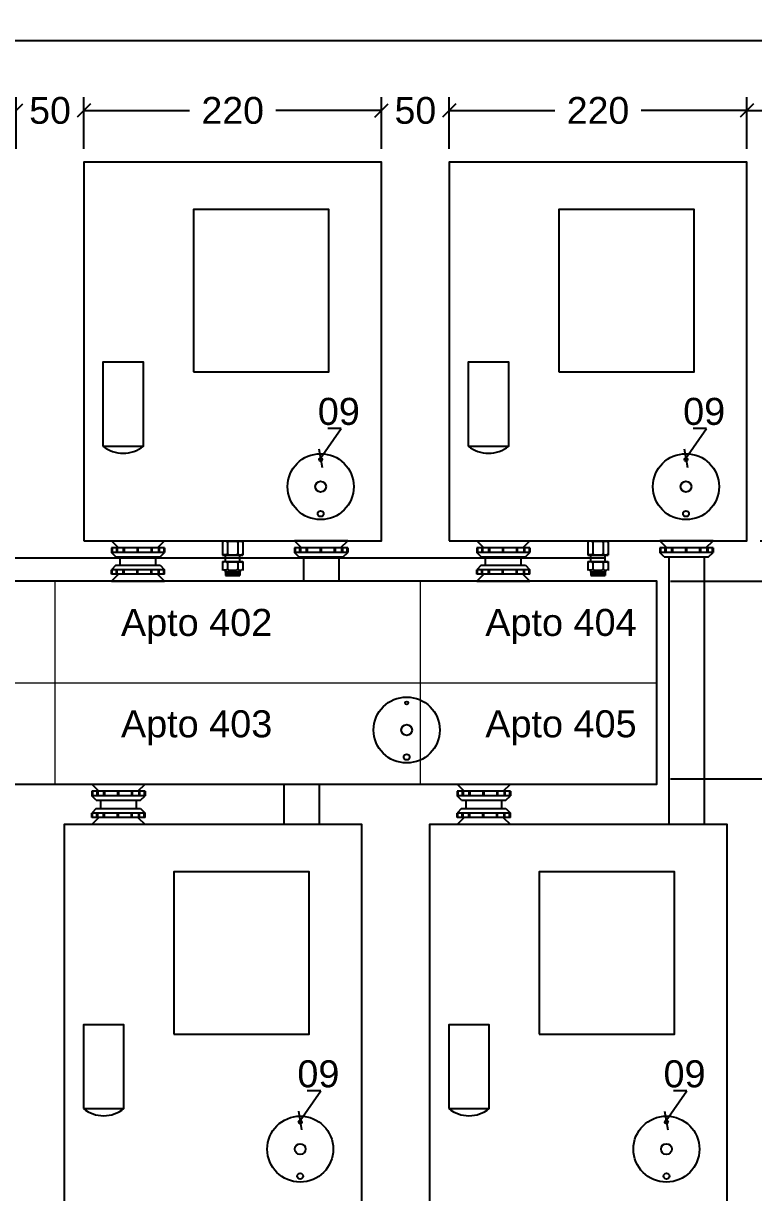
# Model space of a CAD drawing. Header units: inches. Extents: x -3 to 923, y -103 to 154.
# Drawn here: x 260.077 to 260.622, y -88.445 to -87.573 of the extents above; entities that cross this region are included whole.
import ezdxf

# ---------------------------------------------------------------- set-up
doc = ezdxf.new("R2010")
doc.units = ezdxf.units.IN
doc.header["$LTSCALE"] = 10
doc.header["$MEASUREMENT"] = 0
doc.linetypes.add('HIDDEN', pattern=[0.375, 0.25, -0.125])
doc.layers.get('DEFPOINTS').update_dxf_attribs({"color": 8})
for name, color, linetype in [('Cotas', 1, 'Continuous'), ('EL-Textos_condutos', 7, 'Continuous'), ('QUADROS', 7, 'Continuous'), ('QUADROS_E_CAIXAS', 240, 'Continuous'), ('TXT', 7, 'Continuous')]:
    doc.layers.add(name, color=color, linetype=linetype)
doc.layers.add('VP', color=1, linetype='Continuous', plot=False)
doc.styles.add('Arial', font='arial.ttf')
doc.dimstyles.new('10', dxfattribs={"dimtxt": 0.02, "dimasz": 0.01, "dimexe": 0.01, "dimexo": 0.01, "dimgap": 0.09, "dimtad": 0, "dimtih": 1, "dimtoh": 1, "dimdec": 0, "dimlfac": 1000, "dimzin": 0, "dimdsep": 46, "dimtxsty": 'Arial', "dimblk": 'OBLIQUE', "dimcen": 0, "dimdle": 0.02, "dimclrt": 7, "dimadec": 0, "dimazin": 0, "dimtfac": 1, "dimtdec": 0, "dimtofl": 0, "dimtmove": 0, "dimatfit": 3, "dimldrblk": 'OBLIQUE', "dimfxl": 0, "dimtolj": 1, "dimtzin": 0, "dimarcsym": 0})
doc.dimstyles.new('RICARDO-1-10', dxfattribs={"dimtxt": 0.02, "dimasz": 0.01, "dimexe": 0.01, "dimexo": 0.01, "dimgap": 0.01, "dimtad": 0, "dimtih": 1, "dimtoh": 1, "dimdec": 0, "dimlfac": 1000, "dimzin": 0, "dimdsep": 46, "dimtxsty": 'Arial', "dimblk": 'OBLIQUE', "dimcen": 0, "dimclrt": 2, "dimadec": 0, "dimazin": 0, "dimtfac": 1, "dimtdec": 0, "dimtofl": 0, "dimtmove": 0, "dimatfit": 3, "dimldrblk": 'CLOSEDBLANK', "dimfxl": 0, "dimtolj": 1, "dimtzin": 0, "dimarcsym": 0})

# ---------------------------------------------------------------- blocks, each defined once
blk = doc.blocks.new('_Oblique')
at = {"color": 0, "linetype": 'ByBlock', "lineweight": -2}
blk.add_line((-0.5, -0.5), (0.5, 0.5), dxfattribs=at)
blk = doc.blocks.new('*D15')
at = {"layer": 'DEFPOINTS', "color": 0, "transparency": 16777216}
for p in [(261.01279, -87.638), (260.61672, -87.67655), (261.01279, -88.16688)]:
    blk.add_point(p, dxfattribs=at)
at = {"layer": 'TXT', "color": 0, "lineweight": -2, "transparency": 16777216}
for p, q in [((260.61672, -87.66655), (260.61672, -87.628)), ((261.01279, -88.15688), (261.01279, -87.628)), ((260.61672, -87.638), (260.78267, -87.638)), ((261.01279, -87.638), (260.84683, -87.638))]:
    blk.add_line(p, q, dxfattribs=at)
at = {"layer": 'TXT', "color": 0, "lineweight": -2, "transparency": 16777216, "xscale": 0.01, "yscale": 0.01, "zscale": 0.01, "rotation": 180}
blk.add_blockref('_Oblique', (260.61672, -87.638), dxfattribs=at)
at = {"layer": 'TXT', "color": 0, "lineweight": -2, "transparency": 16777216, "xscale": 0.01, "yscale": 0.01, "zscale": 0.01}
blk.add_blockref('_Oblique', (261.01279, -87.638), dxfattribs=at)
at = {"layer": 'TXT', "color": 2, "transparency": 16777216, "insert": (260.81475, -87.638), "char_height": 0.02, "attachment_point": 5, "style": 'Arial'}
blk.add_mtext('\\A1;396', dxfattribs=at)
blk = doc.blocks.new('_ClosedBlank')
at = {"color": 0, "linetype": 'ByBlock', "lineweight": -2}
for p, q in [((-1, 0.167), (0, 0)), ((-1, 0.167), (-1, -0.167)), ((0, 0), (-1, -0.167))]:
    blk.add_line(p, q, dxfattribs=at)
blk = doc.blocks.new('*D31')
at = {"layer": 'DEFPOINTS', "color": 0, "transparency": 16777216}
for p in [(260.12246, -87.638), (260.07202, -87.67655), (260.12246, -87.67655)]:
    blk.add_point(p, dxfattribs=at)
at = {"layer": 'TXT', "color": 0, "lineweight": -2, "transparency": 16777216}
for p, q in [((260.07202, -87.66655), (260.07202, -87.628)), ((260.12246, -87.66655), (260.12246, -87.628)), ((260.07202, -87.638), (260.06202, -87.638)), ((260.12246, -87.638), (260.13246, -87.638))]:
    blk.add_line(p, q, dxfattribs=at)
at = {"layer": 'TXT', "color": 0, "lineweight": -2, "transparency": 16777216, "xscale": 0.01, "yscale": 0.01, "zscale": 0.01}
blk.add_blockref('_Oblique', (260.07202, -87.638), dxfattribs=at)
at = {"layer": 'TXT', "color": 0, "lineweight": -2, "transparency": 16777216, "xscale": 0.01, "yscale": 0.01, "zscale": 0.01, "rotation": 180}
blk.add_blockref('_Oblique', (260.12246, -87.638), dxfattribs=at)
at = {"layer": 'TXT', "color": 2, "transparency": 16777216, "insert": (260.09724, -87.638), "char_height": 0.02, "attachment_point": 5, "style": 'Arial'}
blk.add_mtext('\\A1;50', dxfattribs=at)
blk = doc.blocks.new('*D32')
at = {"layer": 'DEFPOINTS', "color": 0, "transparency": 16777216}
for p in [(260.39481, -87.638), (260.34437, -87.67655), (260.39481, -87.67655)]:
    blk.add_point(p, dxfattribs=at)
at = {"layer": 'TXT', "color": 0, "lineweight": -2, "transparency": 16777216}
for p, q in [((260.34437, -87.66655), (260.34437, -87.628)), ((260.39481, -87.66655), (260.39481, -87.628)), ((260.34437, -87.638), (260.33437, -87.638)), ((260.39481, -87.638), (260.40481, -87.638))]:
    blk.add_line(p, q, dxfattribs=at)
at = {"layer": 'TXT', "color": 0, "lineweight": -2, "transparency": 16777216, "xscale": 0.01, "yscale": 0.01, "zscale": 0.01}
blk.add_blockref('_Oblique', (260.34437, -87.638), dxfattribs=at)
at = {"layer": 'TXT', "color": 0, "lineweight": -2, "transparency": 16777216, "xscale": 0.01, "yscale": 0.01, "zscale": 0.01, "rotation": 180}
blk.add_blockref('_Oblique', (260.39481, -87.638), dxfattribs=at)
at = {"layer": 'TXT', "color": 2, "transparency": 16777216, "insert": (260.36959, -87.638), "char_height": 0.02, "attachment_point": 5, "style": 'Arial'}
blk.add_mtext('\\A1;50', dxfattribs=at)
blk = doc.blocks.new('*D16')
at = {"layer": 'DEFPOINTS', "color": 0, "transparency": 16777216}
for p in [(260.61672, -87.95898), (261.1542, -87.98905), (261.26274, -87.98905)]:
    blk.add_point(p, dxfattribs=at)
at = {"layer": 'TXT', "color": 0, "lineweight": -2, "transparency": 16777216}
for p, q in [((260.62672, -87.95898), (261.27274, -87.95898)), ((261.26274, -87.95898), (261.26274, -87.98905)), ((261.26274, -87.97402), (261.31861, -87.97402)), ((261.31861, -87.97402), (261.33861, -87.97402)), ((261.1642, -87.98905), (261.27274, -87.98905))]:
    blk.add_line(p, q, dxfattribs=at)
at = {"layer": 'TXT', "color": 0, "lineweight": -2, "transparency": 16777216, "xscale": 0.01, "yscale": 0.01, "zscale": 0.01}
for p, rotation in [((261.26274, -87.95898), 90), ((261.26274, -87.98905), 270)]:
    blk.add_blockref('_Oblique', p, dxfattribs=dict(at, rotation=rotation))
at = {"layer": 'TXT', "color": 2, "transparency": 16777216, "insert": (261.3629, -87.97402), "char_height": 0.02, "attachment_point": 5, "style": 'Arial'}
blk.add_mtext('\\A1;30', dxfattribs=at)
blk = doc.blocks.new('*D17')
at = {"layer": 'DEFPOINTS', "color": 0, "transparency": 16777216}
for p in [(260.54971, -87.98905), (260.54971, -88.13662), (261.26274, -88.13662)]:
    blk.add_point(p, dxfattribs=at)
at = {"layer": 'TXT', "color": 0, "lineweight": -2, "transparency": 16777216}
for p, q in [((260.55971, -87.98905), (261.27274, -87.98905)), ((261.26274, -87.98905), (261.26274, -88.04262)), ((261.26274, -88.13662), (261.26274, -88.08305)), ((260.55971, -88.13662), (261.27274, -88.13662))]:
    blk.add_line(p, q, dxfattribs=at)
at = {"layer": 'TXT', "color": 0, "lineweight": -2, "transparency": 16777216, "xscale": 0.01, "yscale": 0.01, "zscale": 0.01}
for p, rotation in [((261.26274, -87.98905), 90), ((261.26274, -88.13662), 270)]:
    blk.add_blockref('_Oblique', p, dxfattribs=dict(at, rotation=rotation))
at = {"layer": 'TXT', "color": 2, "transparency": 16777216, "insert": (261.26274, -88.06284), "char_height": 0.02, "attachment_point": 5, "style": 'Arial'}
blk.add_mtext('\\A1;148', dxfattribs=at)
blk = doc.blocks.new('*D38')
at = {"layer": 'DEFPOINTS', "color": 0, "transparency": 16777216}
for p in [(261.01279, -87.58608), (257.94416, -87.67655), (261.01279, -88.16688)]:
    blk.add_point(p, dxfattribs=at)
at = {"layer": 'VP', "color": 0, "lineweight": -2, "transparency": 16777216}
for p, q in [((257.94416, -87.66655), (257.94416, -87.57608)), ((261.01279, -88.15688), (261.01279, -87.57608)), ((257.94416, -87.58608), (259.43859, -87.58608)), ((261.01279, -87.58608), (259.51835, -87.58608))]:
    blk.add_line(p, q, dxfattribs=at)
at = {"layer": 'VP', "color": 0, "lineweight": -2, "transparency": 16777216, "xscale": 0.01, "yscale": 0.01, "zscale": 0.01, "rotation": 180}
blk.add_blockref('_Oblique', (257.94416, -87.58608), dxfattribs=at)
at = {"layer": 'VP', "color": 0, "lineweight": -2, "transparency": 16777216, "xscale": 0.01, "yscale": 0.01, "zscale": 0.01}
blk.add_blockref('_Oblique', (261.01279, -87.58608), dxfattribs=at)
at = {"layer": 'VP', "color": 2, "transparency": 16777216, "insert": (259.47847, -87.58608), "char_height": 0.02, "attachment_point": 5, "style": 'Arial'}
blk.add_mtext('\\A1;3069', dxfattribs=at)

msp = doc.modelspace()

# ---------------------------------------------------------------- hatches: boundary and pattern name
at = {"layer": 'QUADROS'}
for points in [[(260.22863, -87.95923), (260.22685, -87.95923), (260.22585, -87.96023), (260.22585, -87.95898), (260.24098, -87.95898), (260.24098, -87.96023), (260.23998, -87.95923), (260.2382, -87.95923), (260.2372, -87.96023), (260.2362, -87.95923), (260.23063, -87.95923), (260.22963, -87.96023)], [(260.22863, -87.95923), (260.22685, -87.95923), (260.22585, -87.96023), (260.22585, -87.95898), (260.24098, -87.95898), (260.24098, -87.96023), (260.23998, -87.95923), (260.2382, -87.95923), (260.2372, -87.96023), (260.2362, -87.95923), (260.23063, -87.95923), (260.22963, -87.96023)], [(260.50098, -87.95923), (260.4992, -87.95923), (260.4982, -87.96023), (260.4982, -87.95898), (260.51333, -87.95898), (260.51333, -87.96023), (260.51233, -87.95923), (260.51054, -87.95923), (260.50955, -87.96023), (260.50855, -87.95923), (260.50298, -87.95923), (260.50198, -87.96023)], [(260.50098, -87.95923), (260.4992, -87.95923), (260.4982, -87.96023), (260.4982, -87.95898), (260.51333, -87.95898), (260.51333, -87.96023), (260.51233, -87.95923), (260.51054, -87.95923), (260.50955, -87.96023), (260.50855, -87.95923), (260.50298, -87.95923), (260.50198, -87.96023)], [(260.22585, -87.96965), (260.22585, -87.9684), (260.22685, -87.96939), (260.22863, -87.96939), (260.22963, -87.9684), (260.23063, -87.96939), (260.2362, -87.96939), (260.2372, -87.9684), (260.2382, -87.96939), (260.23998, -87.96939), (260.24098, -87.9684), (260.24098, -87.96965)], [(260.4982, -87.96965), (260.4982, -87.9684), (260.4992, -87.96939), (260.50098, -87.96939), (260.50198, -87.9684), (260.50298, -87.96939), (260.50855, -87.96939), (260.50955, -87.9684), (260.51054, -87.96939), (260.51233, -87.96939), (260.51333, -87.9684), (260.51333, -87.96965)]]:
    msp.add_hatch(color=7, dxfattribs=at).paths.add_polyline_path(points)
h = msp.add_hatch(color=7, dxfattribs=at)
h.paths.add_polyline_path([(260.22585, -87.9812), (260.22585, -87.97995), (260.22685, -87.98095), (260.22863, -87.98095), (260.22963, -87.97995), (260.23063, -87.98095), (260.2362, -87.98095), (260.2372, -87.97995), (260.2382, -87.98095), (260.23998, -87.98095), (260.24098, -87.97995), (260.24098, -87.9812)])
h.paths.add_polyline_path([(260.24098, -87.97439), (260.24098, -87.97564), (260.23998, -87.97464), (260.2382, -87.97464), (260.2372, -87.97564), (260.2362, -87.97464), (260.23063, -87.97464), (260.22963, -87.97564), (260.22863, -87.97464), (260.22685, -87.97464), (260.22585, -87.97564), (260.22585, -87.97439)])
h = msp.add_hatch(color=7, dxfattribs=at)
h.paths.add_polyline_path([(260.4982, -87.9812), (260.4982, -87.97995), (260.4992, -87.98095), (260.50098, -87.98095), (260.50198, -87.97995), (260.50298, -87.98095), (260.50855, -87.98095), (260.50955, -87.97995), (260.51054, -87.98095), (260.51233, -87.98095), (260.51333, -87.97995), (260.51333, -87.9812)])
h.paths.add_polyline_path([(260.51333, -87.97439), (260.51333, -87.97564), (260.51233, -87.97464), (260.51054, -87.97464), (260.50955, -87.97564), (260.50855, -87.97464), (260.50298, -87.97464), (260.50198, -87.97564), (260.50098, -87.97464), (260.4992, -87.97464), (260.4982, -87.97564), (260.4982, -87.97439)])

# ---------------------------------------------------------------- linework, layer by layer
at = {"layer": 'EL-Textos_condutos', "linetype": 'Continuous', "lineweight": 0}
for p, q in [((260.10084, -87.98924), (260.10084, -88.14055)), ((260.37319, -87.98924), (260.37319, -88.14055)), ((259.28884, -88.06489), (260.54971, -88.06489))]:
    msp.add_line(p, q, dxfattribs=at)
at = {"layer": 'QUADROS', "color": 7}
for p, q in [((260.1483, -87.96432), (260.14296, -87.95898)), ((260.14296, -87.96432), (260.14296, -87.96763)), ((260.18266, -87.96432), (260.14296, -87.96432)), ((260.14359, -87.96432), (260.14359, -87.96763)), ((260.14672, -87.96432), (260.14672, -87.96763)), ((260.14735, -87.96432), (260.14735, -87.96763)), ((260.15179, -87.96432), (260.15179, -87.96763)), ((260.15243, -87.96432), (260.15243, -87.96763)), ((260.16217, -87.96432), (260.16217, -87.96763)), ((260.16281, -87.96432), (260.16281, -87.96763)), ((260.17255, -87.96432), (260.17255, -87.96763)), ((260.17319, -87.96432), (260.17319, -87.96763)), ((260.17732, -87.96432), (260.18266, -87.95898)), ((260.17802, -87.96432), (260.17802, -87.96763)), ((260.17865, -87.96432), (260.17865, -87.96763)), ((260.18202, -87.96432), (260.18202, -87.96763)), ((260.18266, -87.96432), (260.18266, -87.96763)), ((260.22585, -87.95898), (260.24098, -87.95898)), ((260.22585, -87.95898), (260.22585, -87.96965)), ((260.22585, -87.95898), (260.24098, -87.95898)), ((260.22585, -87.96023), (260.22685, -87.95923)), ((260.22585, -87.96023), (260.22685, -87.95923)), ((260.22863, -87.95923), (260.22685, -87.95923)), ((260.22863, -87.95923), (260.22685, -87.95923)), ((260.22963, -87.96023), (260.22862, -87.95922)), ((260.22963, -87.96023), (260.22862, -87.95922)), ((260.22963, -87.96023), (260.23064, -87.95922)), ((260.22963, -87.96023), (260.23064, -87.95922)), ((260.22963, -87.96023), (260.22963, -87.9684)), ((260.23063, -87.95923), (260.2362, -87.95923)), ((260.23063, -87.95923), (260.2362, -87.95923)), ((260.2372, -87.96023), (260.23619, -87.95922)), ((260.2372, -87.96023), (260.23619, -87.95922)), ((260.2372, -87.96023), (260.23821, -87.95922)), ((260.2372, -87.96023), (260.23821, -87.95922)), ((260.2372, -87.96023), (260.2372, -87.9684)), ((260.2382, -87.95923), (260.23998, -87.95923)), ((260.2382, -87.95923), (260.23998, -87.95923)), ((260.24098, -87.96023), (260.23998, -87.95923)), ((260.24098, -87.96023), (260.23998, -87.95923)), ((260.24098, -87.95898), (260.24098, -87.96965)), ((260.28479, -87.96432), (260.27945, -87.95898)), ((260.27945, -87.95898), (260.31916, -87.95898)), ((260.31916, -87.95898), (260.27945, -87.95898)), ((260.31916, -87.96432), (260.27945, -87.96432)), ((260.27945, -87.96432), (260.27945, -87.96763)), ((260.28009, -87.96432), (260.28009, -87.96763)), ((260.28321, -87.96432), (260.28321, -87.96763)), ((260.28385, -87.96432), (260.28385, -87.96763)), ((260.28829, -87.96432), (260.28829, -87.96763)), ((260.28892, -87.96432), (260.28892, -87.96763)), ((260.29867, -87.96432), (260.29867, -87.96763)), ((260.2993, -87.96432), (260.2993, -87.96763)), ((260.30905, -87.96432), (260.30905, -87.96763)), ((260.30968, -87.96432), (260.30968, -87.96763)), ((260.31381, -87.96432), (260.31916, -87.95898)), ((260.31451, -87.96432), (260.31451, -87.96763)), ((260.31515, -87.96432), (260.31515, -87.96763)), ((260.31852, -87.96432), (260.31852, -87.96763)), ((260.31916, -87.96432), (260.31916, -87.96763)), ((260.42064, -87.96432), (260.4153, -87.95898)), ((260.4153, -87.96432), (260.4153, -87.96763)), ((260.45501, -87.96432), (260.4153, -87.96432)), ((260.41594, -87.96432), (260.41594, -87.96763)), ((260.41906, -87.96432), (260.41906, -87.96763)), ((260.4197, -87.96432), (260.4197, -87.96763)), ((260.42414, -87.96432), (260.42414, -87.96763)), ((260.42478, -87.96432), (260.42478, -87.96763)), ((260.43452, -87.96432), (260.43452, -87.96763)), ((260.43515, -87.96432), (260.43515, -87.96763)), ((260.4449, -87.96432), (260.4449, -87.96763)), ((260.44553, -87.96432), (260.44553, -87.96763)), ((260.44967, -87.96432), (260.45501, -87.95898)), ((260.45037, -87.96432), (260.45037, -87.96763)), ((260.451, -87.96432), (260.451, -87.96763)), ((260.45437, -87.96432), (260.45437, -87.96763)), ((260.45501, -87.96432), (260.45501, -87.96763)), ((260.4982, -87.95898), (260.51333, -87.95898)), ((260.4982, -87.95898), (260.4982, -87.96965)), ((260.4982, -87.95898), (260.51333, -87.95898)), ((260.4982, -87.96023), (260.4992, -87.95923)), ((260.4982, -87.96023), (260.4992, -87.95923)), ((260.50098, -87.95923), (260.4992, -87.95923)), ((260.50098, -87.95923), (260.4992, -87.95923)), ((260.50198, -87.96023), (260.50097, -87.95922)), ((260.50198, -87.96023), (260.50097, -87.95922)), ((260.50198, -87.96023), (260.50299, -87.95922)), ((260.50198, -87.96023), (260.50299, -87.95922)), ((260.50198, -87.96023), (260.50198, -87.9684)), ((260.50298, -87.95923), (260.50855, -87.95923)), ((260.50298, -87.95923), (260.50855, -87.95923)), ((260.50955, -87.96023), (260.50854, -87.95922)), ((260.50955, -87.96023), (260.50854, -87.95922)), ((260.50955, -87.96023), (260.51055, -87.95922)), ((260.50955, -87.96023), (260.51055, -87.95922)), ((260.50955, -87.96023), (260.50955, -87.9684)), ((260.51054, -87.95923), (260.51233, -87.95923)), ((260.51054, -87.95923), (260.51233, -87.95923)), ((260.51333, -87.96023), (260.51233, -87.95923)), ((260.51333, -87.96023), (260.51233, -87.95923)), ((260.51333, -87.95898), (260.51333, -87.96965)), ((260.55714, -87.96432), (260.5518, -87.95898)), ((260.5518, -87.95898), (260.5915, -87.95898)), ((260.5915, -87.95898), (260.5518, -87.95898)), ((260.5915, -87.96432), (260.5518, -87.96432)), ((260.5518, -87.96432), (260.5518, -87.96763)), ((260.55244, -87.96432), (260.55244, -87.96763)), ((260.55556, -87.96432), (260.55556, -87.96763)), ((260.5562, -87.96432), (260.5562, -87.96763)), ((260.56064, -87.96432), (260.56064, -87.96763)), ((260.56127, -87.96432), (260.56127, -87.96763)), ((260.57101, -87.96432), (260.57101, -87.96763)), ((260.57165, -87.96432), (260.57165, -87.96763)), ((260.58139, -87.96432), (260.58139, -87.96763)), ((260.58203, -87.96432), (260.58203, -87.96763)), ((260.58616, -87.96432), (260.5915, -87.95898)), ((260.58686, -87.96432), (260.58686, -87.96763)), ((260.5875, -87.96432), (260.5875, -87.96763)), ((260.59087, -87.96432), (260.59087, -87.96763)), ((260.5915, -87.96432), (260.5915, -87.96763)), ((260.14626, -87.97094), (260.14296, -87.96763)), ((260.18266, -87.96763), (260.14296, -87.96763)), ((260.14626, -87.97094), (260.17935, -87.97094)), ((260.14957, -87.97728), (260.14957, -87.97094)), ((260.17604, -87.97728), (260.17604, -87.97094)), ((260.17935, -87.97094), (260.18266, -87.96763)), ((260.22585, -87.9684), (260.22685, -87.96939)), ((260.22585, -87.96965), (260.24098, -87.96965)), ((260.22585, -87.97439), (260.24098, -87.97439)), ((260.22585, -87.97439), (260.22585, -87.9812)), ((260.22585, -87.97564), (260.22685, -87.97464)), ((260.22863, -87.96939), (260.22685, -87.96939)), ((260.22863, -87.97464), (260.22685, -87.97464)), ((260.22801, -87.97439), (260.22801, -87.96939)), ((260.22963, -87.9684), (260.22862, -87.9694)), ((260.22963, -87.97564), (260.22862, -87.97463)), ((260.22963, -87.9684), (260.23064, -87.9694)), ((260.22963, -87.97564), (260.23064, -87.97463)), ((260.23063, -87.96939), (260.2362, -87.96939)), ((260.23063, -87.97464), (260.2362, -87.97464)), ((260.2372, -87.9684), (260.23619, -87.9694)), ((260.2372, -87.97564), (260.23619, -87.97463)), ((260.2372, -87.9684), (260.23821, -87.9694)), ((260.2372, -87.97564), (260.23821, -87.97463)), ((260.2382, -87.96939), (260.23998, -87.96939)), ((260.2382, -87.97464), (260.23998, -87.97464)), ((260.23882, -87.97439), (260.23882, -87.96965)), ((260.24098, -87.9684), (260.23998, -87.96939)), ((260.24098, -87.97564), (260.23998, -87.97464)), ((260.24098, -87.97439), (260.24098, -87.9812)), ((260.31916, -87.96763), (260.27945, -87.96763)), ((260.28276, -87.97094), (260.27945, -87.96763)), ((260.28276, -87.97094), (260.31585, -87.97094)), ((260.31585, -87.97094), (260.31916, -87.96763)), ((260.41861, -87.97094), (260.4153, -87.96763)), ((260.45501, -87.96763), (260.4153, -87.96763)), ((260.41861, -87.97094), (260.4517, -87.97094)), ((260.42192, -87.97728), (260.42192, -87.97094)), ((260.44839, -87.97728), (260.44839, -87.97094)), ((260.4517, -87.97094), (260.45501, -87.96763)), ((260.4982, -87.9684), (260.4992, -87.96939)), ((260.4982, -87.96965), (260.51333, -87.96965)), ((260.4982, -87.97439), (260.51333, -87.97439)), ((260.4982, -87.97439), (260.4982, -87.9812)), ((260.4982, -87.97564), (260.4992, -87.97464)), ((260.50098, -87.96939), (260.4992, -87.96939)), ((260.50098, -87.97464), (260.4992, -87.97464)), ((260.50036, -87.97439), (260.50036, -87.96939)), ((260.50198, -87.9684), (260.50097, -87.9694)), ((260.50198, -87.97564), (260.50097, -87.97463)), ((260.50198, -87.9684), (260.50299, -87.9694)), ((260.50198, -87.97564), (260.50299, -87.97463)), ((260.50298, -87.96939), (260.50855, -87.96939)), ((260.50298, -87.97464), (260.50855, -87.97464)), ((260.50955, -87.9684), (260.50854, -87.9694)), ((260.50955, -87.97564), (260.50854, -87.97463)), ((260.50955, -87.9684), (260.51055, -87.9694)), ((260.50955, -87.97564), (260.51055, -87.97463)), ((260.51054, -87.96939), (260.51233, -87.96939)), ((260.51054, -87.97464), (260.51233, -87.97464)), ((260.51117, -87.97439), (260.51117, -87.96965)), ((260.51333, -87.9684), (260.51233, -87.96939)), ((260.51333, -87.97564), (260.51233, -87.97464)), ((260.51333, -87.97439), (260.51333, -87.9812)), ((260.5915, -87.96763), (260.5518, -87.96763)), ((260.55511, -87.97094), (260.5518, -87.96763)), ((260.55511, -87.97094), (260.58819, -87.97094)), ((260.58819, -87.97094), (260.5915, -87.96763)), ((260.14626, -87.97728), (260.14296, -87.98059)), ((260.14296, -87.9839), (260.14296, -87.98059)), ((260.18266, -87.98059), (260.14296, -87.98059)), ((260.14359, -87.9839), (260.14359, -87.98059)), ((260.14626, -87.97728), (260.17935, -87.97728)), ((260.14672, -87.9839), (260.14672, -87.98059)), ((260.14735, -87.9839), (260.14735, -87.98059)), ((260.15179, -87.9839), (260.15179, -87.98059)), ((260.15243, -87.9839), (260.15243, -87.98059)), ((260.16217, -87.9839), (260.16217, -87.98059)), ((260.16281, -87.9839), (260.16281, -87.98059)), ((260.17255, -87.9839), (260.17255, -87.98059)), ((260.17319, -87.9839), (260.17319, -87.98059)), ((260.17802, -87.9839), (260.17802, -87.98059)), ((260.17865, -87.9839), (260.17865, -87.98059)), ((260.17935, -87.97728), (260.18266, -87.98059)), ((260.18202, -87.9839), (260.18202, -87.98059)), ((260.18266, -87.9839), (260.18266, -87.98059)), ((260.22585, -87.97995), (260.22685, -87.98095)), ((260.22863, -87.98095), (260.22685, -87.98095)), ((260.22801, -87.98196), (260.22801, -87.98095)), ((260.22801, -87.98196), (260.22815, -87.98207)), ((260.22801, -87.98196), (260.23882, -87.98196)), ((260.22815, -87.98208), (260.22802, -87.98218)), ((260.22802, -87.9822), (260.22815, -87.9823)), ((260.22815, -87.98231), (260.22802, -87.98242)), ((260.22802, -87.98243), (260.22815, -87.98253)), ((260.22815, -87.98255), (260.22802, -87.98265)), ((260.22802, -87.98266), (260.22815, -87.98276)), ((260.22815, -87.98278), (260.22802, -87.98288)), ((260.22802, -87.9829), (260.22815, -87.983)), ((260.22815, -87.98301), (260.22802, -87.98311)), ((260.22802, -87.98313), (260.22815, -87.98323)), ((260.22815, -87.98325), (260.22802, -87.98335)), ((260.22802, -87.98336), (260.22815, -87.98346)), ((260.22815, -87.98348), (260.22802, -87.98358)), ((260.22802, -87.9836), (260.22815, -87.9837)), ((260.23868, -87.98231), (260.22803, -87.98219)), ((260.23868, -87.98254), (260.22803, -87.98242)), ((260.23868, -87.98277), (260.22803, -87.98266)), ((260.23868, -87.98301), (260.22803, -87.98289)), ((260.23868, -87.98324), (260.22803, -87.98312)), ((260.23868, -87.98347), (260.22803, -87.98335)), ((260.23868, -87.9837), (260.22803, -87.98359)), ((260.22815, -87.98207), (260.2388, -87.98219)), ((260.22815, -87.98231), (260.2388, -87.98242)), ((260.22815, -87.98254), (260.2388, -87.98266)), ((260.22815, -87.98277), (260.2388, -87.98289)), ((260.22815, -87.98301), (260.2388, -87.98312)), ((260.22815, -87.98324), (260.2388, -87.98335)), ((260.22815, -87.98347), (260.2388, -87.98359)), ((260.22963, -87.97995), (260.22862, -87.98096)), ((260.22963, -87.97564), (260.22963, -87.97995)), ((260.22963, -87.97995), (260.23064, -87.98096)), ((260.23063, -87.98095), (260.2362, -87.98095)), ((260.2372, -87.97995), (260.23619, -87.98096)), ((260.2372, -87.97564), (260.2372, -87.97995)), ((260.2372, -87.97995), (260.23821, -87.98096)), ((260.2382, -87.98095), (260.23998, -87.98095)), ((260.23882, -87.98196), (260.23868, -87.98207)), ((260.23868, -87.98208), (260.23881, -87.98218)), ((260.23881, -87.9822), (260.23868, -87.9823)), ((260.23868, -87.98231), (260.23881, -87.98242)), ((260.23881, -87.98243), (260.23868, -87.98253)), ((260.23868, -87.98255), (260.23881, -87.98265)), ((260.23881, -87.98266), (260.23868, -87.98276)), ((260.23868, -87.98278), (260.23881, -87.98288)), ((260.23881, -87.9829), (260.23868, -87.983)), ((260.23868, -87.98301), (260.23881, -87.98311)), ((260.23881, -87.98313), (260.23868, -87.98323)), ((260.23868, -87.98325), (260.23881, -87.98335)), ((260.23881, -87.98336), (260.23868, -87.98346)), ((260.23868, -87.98348), (260.23881, -87.98358)), ((260.23881, -87.9836), (260.23868, -87.9837)), ((260.23882, -87.98196), (260.23882, -87.98095)), ((260.24098, -87.97995), (260.23998, -87.98095)), ((260.41861, -87.97728), (260.4153, -87.98059)), ((260.4153, -87.9839), (260.4153, -87.98059)), ((260.45501, -87.98059), (260.4153, -87.98059)), ((260.41594, -87.9839), (260.41594, -87.98059)), ((260.41861, -87.97728), (260.4517, -87.97728)), ((260.41906, -87.9839), (260.41906, -87.98059)), ((260.4197, -87.9839), (260.4197, -87.98059)), ((260.42414, -87.9839), (260.42414, -87.98059)), ((260.42478, -87.9839), (260.42478, -87.98059)), ((260.43452, -87.9839), (260.43452, -87.98059)), ((260.43515, -87.9839), (260.43515, -87.98059)), ((260.4449, -87.9839), (260.4449, -87.98059)), ((260.44553, -87.9839), (260.44553, -87.98059)), ((260.45037, -87.9839), (260.45037, -87.98059)), ((260.451, -87.9839), (260.451, -87.98059)), ((260.4517, -87.97728), (260.45501, -87.98059)), ((260.45437, -87.9839), (260.45437, -87.98059)), ((260.45501, -87.9839), (260.45501, -87.98059)), ((260.4982, -87.97995), (260.4992, -87.98095)), ((260.50098, -87.98095), (260.4992, -87.98095)), ((260.50036, -87.98196), (260.50036, -87.98095)), ((260.50036, -87.98196), (260.5005, -87.98207)), ((260.50036, -87.98196), (260.51117, -87.98196)), ((260.5005, -87.98208), (260.50037, -87.98218)), ((260.50037, -87.9822), (260.5005, -87.9823)), ((260.5005, -87.98231), (260.50037, -87.98242)), ((260.50037, -87.98243), (260.5005, -87.98253)), ((260.5005, -87.98255), (260.50037, -87.98265)), ((260.50037, -87.98266), (260.5005, -87.98276)), ((260.5005, -87.98278), (260.50037, -87.98288)), ((260.50037, -87.9829), (260.5005, -87.983)), ((260.5005, -87.98301), (260.50037, -87.98311)), ((260.50037, -87.98313), (260.5005, -87.98323)), ((260.5005, -87.98325), (260.50037, -87.98335)), ((260.50037, -87.98336), (260.5005, -87.98346)), ((260.5005, -87.98348), (260.50037, -87.98358)), ((260.50037, -87.9836), (260.5005, -87.9837)), ((260.51103, -87.98231), (260.50038, -87.98219)), ((260.51103, -87.98254), (260.50038, -87.98242)), ((260.51103, -87.98277), (260.50038, -87.98266)), ((260.51103, -87.98301), (260.50038, -87.98289)), ((260.51103, -87.98324), (260.50038, -87.98312)), ((260.51103, -87.98347), (260.50038, -87.98335)), ((260.51103, -87.9837), (260.50038, -87.98359)), ((260.50049, -87.98207), (260.51115, -87.98219)), ((260.50049, -87.98231), (260.51115, -87.98242)), ((260.50049, -87.98254), (260.51115, -87.98266)), ((260.50049, -87.98277), (260.51115, -87.98289)), ((260.50049, -87.98301), (260.51115, -87.98312)), ((260.50049, -87.98324), (260.51115, -87.98335)), ((260.50049, -87.98347), (260.51115, -87.98359)), ((260.50198, -87.97995), (260.50097, -87.98096)), ((260.50198, -87.97564), (260.50198, -87.97995)), ((260.50198, -87.97995), (260.50299, -87.98096)), ((260.50298, -87.98095), (260.50855, -87.98095)), ((260.50955, -87.97995), (260.50854, -87.98096)), ((260.50955, -87.97564), (260.50955, -87.97995)), ((260.50955, -87.97995), (260.51055, -87.98096)), ((260.51054, -87.98095), (260.51233, -87.98095)), ((260.51117, -87.98196), (260.51103, -87.98207)), ((260.51103, -87.98208), (260.51115, -87.98218)), ((260.51115, -87.9822), (260.51103, -87.9823)), ((260.51103, -87.98231), (260.51115, -87.98242)), ((260.51115, -87.98243), (260.51103, -87.98253)), ((260.51103, -87.98255), (260.51115, -87.98265)), ((260.51115, -87.98266), (260.51103, -87.98276)), ((260.51103, -87.98278), (260.51115, -87.98288)), ((260.51115, -87.9829), (260.51103, -87.983)), ((260.51103, -87.98301), (260.51115, -87.98311)), ((260.51115, -87.98313), (260.51103, -87.98323)), ((260.51103, -87.98325), (260.51115, -87.98335)), ((260.51115, -87.98336), (260.51103, -87.98346)), ((260.51103, -87.98348), (260.51115, -87.98358)), ((260.51115, -87.9836), (260.51103, -87.9837)), ((260.51117, -87.98196), (260.51117, -87.98095)), ((260.51333, -87.97995), (260.51233, -87.98095)), ((260.18266, -87.9839), (260.14296, -87.9839)), ((260.1483, -87.9839), (260.14296, -87.98924)), ((260.14296, -87.98924), (260.18266, -87.98924)), ((260.17732, -87.9839), (260.18266, -87.98924)), ((260.22815, -87.98488), (260.22801, -87.98499)), ((260.22815, -87.98371), (260.22802, -87.98381)), ((260.22802, -87.98383), (260.22815, -87.98393)), ((260.22815, -87.98395), (260.22802, -87.98405)), ((260.22802, -87.98406), (260.22815, -87.98416)), ((260.22815, -87.98418), (260.22802, -87.98428)), ((260.22802, -87.98429), (260.22815, -87.98439)), ((260.22815, -87.98441), (260.22802, -87.98451)), ((260.22802, -87.98453), (260.22815, -87.98463)), ((260.22815, -87.98464), (260.22802, -87.98474)), ((260.22802, -87.98476), (260.22815, -87.98486)), ((260.23868, -87.98394), (260.22803, -87.98382)), ((260.23868, -87.98417), (260.22803, -87.98405)), ((260.23868, -87.9844), (260.22803, -87.98429)), ((260.23868, -87.98464), (260.22803, -87.98452)), ((260.23868, -87.98487), (260.22803, -87.98475)), ((260.22815, -87.9837), (260.2388, -87.98382)), ((260.22815, -87.98394), (260.2388, -87.98405)), ((260.22815, -87.98417), (260.2388, -87.98429)), ((260.22815, -87.9844), (260.2388, -87.98452)), ((260.22815, -87.98464), (260.2388, -87.98475)), ((260.22815, -87.98487), (260.23882, -87.98499)), ((260.23868, -87.98371), (260.23881, -87.98381)), ((260.23881, -87.98383), (260.23868, -87.98393)), ((260.23868, -87.98395), (260.23881, -87.98405)), ((260.23881, -87.98406), (260.23868, -87.98416)), ((260.23868, -87.98418), (260.23881, -87.98428)), ((260.23881, -87.98429), (260.23868, -87.98439)), ((260.23868, -87.98441), (260.23881, -87.98451)), ((260.23881, -87.98453), (260.23868, -87.98463)), ((260.23868, -87.98464), (260.23881, -87.98474)), ((260.23881, -87.98476), (260.23868, -87.98486)), ((260.23868, -87.98488), (260.23882, -87.98499)), ((260.45501, -87.9839), (260.4153, -87.9839)), ((260.42064, -87.9839), (260.4153, -87.98924)), ((260.4153, -87.98924), (260.45501, -87.98924)), ((260.44967, -87.9839), (260.45501, -87.98924)), ((260.5005, -87.98488), (260.50036, -87.98499)), ((260.5005, -87.98371), (260.50037, -87.98381)), ((260.50037, -87.98383), (260.5005, -87.98393)), ((260.5005, -87.98395), (260.50037, -87.98405)), ((260.50037, -87.98406), (260.5005, -87.98416)), ((260.5005, -87.98418), (260.50037, -87.98428)), ((260.50037, -87.98429), (260.5005, -87.98439)), ((260.5005, -87.98441), (260.50037, -87.98451)), ((260.50037, -87.98453), (260.5005, -87.98463)), ((260.5005, -87.98464), (260.50037, -87.98474)), ((260.50037, -87.98476), (260.5005, -87.98486)), ((260.51103, -87.98394), (260.50038, -87.98382)), ((260.51103, -87.98417), (260.50038, -87.98405)), ((260.51103, -87.9844), (260.50038, -87.98429)), ((260.51103, -87.98464), (260.50038, -87.98452)), ((260.51103, -87.98487), (260.50038, -87.98475)), ((260.50049, -87.9837), (260.51115, -87.98382)), ((260.50049, -87.98394), (260.51115, -87.98405)), ((260.50049, -87.98417), (260.51115, -87.98429)), ((260.50049, -87.9844), (260.51115, -87.98452)), ((260.50049, -87.98464), (260.51115, -87.98475)), ((260.50049, -87.98487), (260.51117, -87.98499)), ((260.51103, -87.98371), (260.51115, -87.98381)), ((260.51115, -87.98383), (260.51103, -87.98393)), ((260.51103, -87.98395), (260.51115, -87.98405)), ((260.51115, -87.98406), (260.51103, -87.98416)), ((260.51103, -87.98418), (260.51115, -87.98428)), ((260.51115, -87.98429), (260.51103, -87.98439)), ((260.51103, -87.98441), (260.51115, -87.98451)), ((260.51115, -87.98453), (260.51103, -87.98463)), ((260.51103, -87.98464), (260.51115, -87.98474)), ((260.51115, -87.98476), (260.51103, -87.98486)), ((260.51103, -87.98488), (260.51117, -87.98499)), ((260.12835, -88.14055), (260.16805, -88.14055)), ((260.13369, -88.14589), (260.12835, -88.14055)), ((260.16271, -88.14589), (260.16805, -88.14055)), ((260.4007, -88.14055), (260.4404, -88.14055)), ((260.40604, -88.14589), (260.4007, -88.14055)), ((260.43506, -88.14589), (260.4404, -88.14055)), ((260.12835, -88.14589), (260.12835, -88.1492)), ((260.16805, -88.14589), (260.12835, -88.14589)), ((260.13166, -88.1525), (260.12835, -88.1492)), ((260.16805, -88.1492), (260.12835, -88.1492)), ((260.12899, -88.14589), (260.12899, -88.1492)), ((260.13211, -88.14589), (260.13211, -88.1492)), ((260.13275, -88.14589), (260.13275, -88.1492)), ((260.13719, -88.14589), (260.13719, -88.1492)), ((260.13782, -88.14589), (260.13782, -88.1492)), ((260.14757, -88.14589), (260.14757, -88.1492)), ((260.1482, -88.14589), (260.1482, -88.1492)), ((260.15795, -88.14589), (260.15795, -88.1492)), ((260.15858, -88.14589), (260.15858, -88.1492)), ((260.16341, -88.14589), (260.16341, -88.1492)), ((260.16405, -88.14589), (260.16405, -88.1492)), ((260.16475, -88.1525), (260.16805, -88.1492)), ((260.16742, -88.14589), (260.16742, -88.1492)), ((260.16805, -88.14589), (260.16805, -88.1492)), ((260.4007, -88.14589), (260.4007, -88.1492)), ((260.4404, -88.14589), (260.4007, -88.14589)), ((260.40401, -88.1525), (260.4007, -88.1492)), ((260.4404, -88.1492), (260.4007, -88.1492)), ((260.40134, -88.14589), (260.40134, -88.1492)), ((260.40446, -88.14589), (260.40446, -88.1492)), ((260.4051, -88.14589), (260.4051, -88.1492)), ((260.40953, -88.14589), (260.40953, -88.1492)), ((260.41017, -88.14589), (260.41017, -88.1492)), ((260.41991, -88.14589), (260.41991, -88.1492)), ((260.42055, -88.14589), (260.42055, -88.1492)), ((260.43029, -88.14589), (260.43029, -88.1492)), ((260.43093, -88.14589), (260.43093, -88.1492)), ((260.43576, -88.14589), (260.43576, -88.1492)), ((260.4364, -88.14589), (260.4364, -88.1492)), ((260.43709, -88.1525), (260.4404, -88.1492)), ((260.43977, -88.14589), (260.43977, -88.1492)), ((260.4404, -88.14589), (260.4404, -88.1492)), ((260.13166, -88.1525), (260.16475, -88.1525)), ((260.13497, -88.1525), (260.13497, -88.15885)), ((260.16144, -88.1525), (260.16144, -88.15885)), ((260.40401, -88.1525), (260.43709, -88.1525)), ((260.40732, -88.1525), (260.40732, -88.15885)), ((260.43379, -88.1525), (260.43379, -88.15885)), ((260.13166, -88.15885), (260.12835, -88.16216)), ((260.16805, -88.16216), (260.12835, -88.16216)), ((260.12835, -88.16547), (260.12835, -88.16216)), ((260.13369, -88.16547), (260.12835, -88.17081)), ((260.16805, -88.16547), (260.12835, -88.16547)), ((260.12899, -88.16547), (260.12899, -88.16216)), ((260.13166, -88.15885), (260.16475, -88.15885)), ((260.13211, -88.16547), (260.13211, -88.16216)), ((260.13275, -88.16547), (260.13275, -88.16216)), ((260.13719, -88.16547), (260.13719, -88.16216)), ((260.13782, -88.16547), (260.13782, -88.16216)), ((260.14757, -88.16547), (260.14757, -88.16216)), ((260.1482, -88.16547), (260.1482, -88.16216)), ((260.15795, -88.16547), (260.15795, -88.16216)), ((260.15858, -88.16547), (260.15858, -88.16216)), ((260.16271, -88.16547), (260.16805, -88.17081)), ((260.16341, -88.16547), (260.16341, -88.16216)), ((260.16405, -88.16547), (260.16405, -88.16216)), ((260.16475, -88.15885), (260.16805, -88.16216)), ((260.16742, -88.16547), (260.16742, -88.16216)), ((260.16805, -88.16547), (260.16805, -88.16216)), ((260.40401, -88.15885), (260.4007, -88.16216)), ((260.4404, -88.16216), (260.4007, -88.16216)), ((260.4007, -88.16547), (260.4007, -88.16216)), ((260.40604, -88.16547), (260.4007, -88.17081)), ((260.4404, -88.16547), (260.4007, -88.16547)), ((260.40134, -88.16547), (260.40134, -88.16216)), ((260.40401, -88.15885), (260.43709, -88.15885)), ((260.40446, -88.16547), (260.40446, -88.16216)), ((260.4051, -88.16547), (260.4051, -88.16216)), ((260.40953, -88.16547), (260.40953, -88.16216)), ((260.41017, -88.16547), (260.41017, -88.16216)), ((260.41991, -88.16547), (260.41991, -88.16216)), ((260.42055, -88.16547), (260.42055, -88.16216)), ((260.43029, -88.16547), (260.43029, -88.16216)), ((260.43093, -88.16547), (260.43093, -88.16216)), ((260.43506, -88.16547), (260.4404, -88.17081)), ((260.43576, -88.16547), (260.43576, -88.16216)), ((260.4364, -88.16547), (260.4364, -88.16216)), ((260.43709, -88.15885), (260.4404, -88.16216)), ((260.43977, -88.16547), (260.43977, -88.16216)), ((260.4404, -88.16547), (260.4404, -88.16216))]:
    msp.add_line(p, q, dxfattribs=at)
for points in [[(260.12246, -87.95898), (260.34437, -87.95898), (260.34437, -87.67655), (260.12246, -87.67655)], [(260.39481, -87.95898), (260.61672, -87.95898), (260.61672, -87.67655), (260.39481, -87.67655)], [(260.20416, -87.83289), (260.30503, -87.83289), (260.30503, -87.71185), (260.20416, -87.71185)], [(260.47651, -87.83289), (260.57738, -87.83289), (260.57738, -87.71185), (260.47651, -87.71185)], [(260.13668, -87.88837), (260.16694, -87.88837), (260.16694, -87.82583), (260.13668, -87.82583)], [(260.40903, -87.88837), (260.43929, -87.88837), (260.43929, -87.82583), (260.40903, -87.82583)], [(259.28884, -88.14055), (260.54971, -88.14055), (260.54971, -87.98924), (259.28884, -87.98924)], [(260.10786, -88.45324), (260.32977, -88.45324), (260.32977, -88.17081), (260.10786, -88.17081)], [(260.3802, -88.45324), (260.60212, -88.45324), (260.60212, -88.17081), (260.3802, -88.17081)], [(260.18956, -88.32716), (260.29043, -88.32716), (260.29043, -88.20611), (260.18956, -88.20611)], [(260.46191, -88.32716), (260.56278, -88.32716), (260.56278, -88.20611), (260.46191, -88.20611)], [(260.12208, -88.38263), (260.15234, -88.38263), (260.15234, -88.32009), (260.12208, -88.32009)], [(260.39443, -88.38263), (260.42469, -88.38263), (260.42469, -88.32009), (260.39443, -88.32009)]]:
    msp.add_lwpolyline(points, close=True, dxfattribs=at)
for centre, radius in [((260.29898, -87.91863), 0.02461), ((260.57133, -87.91863), 0.02461), ((260.29898, -87.89846), 0.00121), ((260.57133, -87.89846), 0.00121), ((260.29898, -87.91863), 0.00403), ((260.57133, -87.91863), 0.00403), ((260.29898, -87.93881), 0.00218), ((260.29898, -87.93881), 0.00218), ((260.29898, -87.93881), 0.00218), ((260.57133, -87.93881), 0.00218), ((260.57133, -87.93881), 0.00218), ((260.57133, -87.93881), 0.00218), ((260.3631, -88.1002), 0.02461), ((260.3631, -88.08003), 0.00121), ((260.3631, -88.1002), 0.00403), ((260.3631, -88.12037), 0.00218), ((260.3631, -88.12037), 0.00218), ((260.3631, -88.12037), 0.00218), ((260.28374, -88.41289), 0.02461), ((260.28374, -88.39272), 0.00121), ((260.55673, -88.41289), 0.02461), ((260.55673, -88.39272), 0.00121), ((260.28374, -88.41289), 0.00403), ((260.55673, -88.41289), 0.00403), ((260.28374, -88.43307), 0.00218), ((260.28374, -88.43307), 0.00218), ((260.28374, -88.43307), 0.00218), ((260.55673, -88.43307), 0.00218), ((260.55673, -88.43307), 0.00218), ((260.55673, -88.43307), 0.00218)]:
    msp.add_circle(centre, radius, dxfattribs=at)
for centre, radius, start, end in [((260.15181, -87.86977), 0.02398, 230.88257, 309.11743), ((260.42416, -87.86977), 0.02398, 230.88257, 309.11743), ((260.22803, -87.98219), 0.0000101, 127.97542, 232.02458), ((260.22803, -87.98242), 0.0000101, 127.97542, 232.02458), ((260.22803, -87.98266), 0.0000101, 127.97542, 232.02458), ((260.22803, -87.98289), 0.0000101, 127.97542, 232.02458), ((260.22803, -87.98312), 0.0000101, 127.97542, 232.02458), ((260.22803, -87.98335), 0.0000101, 127.97542, 232.02458), ((260.22803, -87.98359), 0.0000101, 127.97542, 232.02458), ((260.22815, -87.98207), 0.0000101, 307.97542, 52.02458), ((260.22815, -87.98231), 0.0000101, 307.97542, 52.02458), ((260.22815, -87.98254), 0.0000101, 307.97542, 52.02458), ((260.22815, -87.98277), 0.0000101, 307.97542, 52.02458), ((260.22815, -87.98301), 0.0000101, 307.97542, 52.02458), ((260.22815, -87.98324), 0.0000101, 307.97542, 52.02458), ((260.22815, -87.98347), 0.0000101, 307.97542, 52.02458), ((260.23868, -87.98207), 0.0000101, 127.97542, 232.02458), ((260.23868, -87.98231), 0.0000101, 127.97542, 232.02458), ((260.23868, -87.98254), 0.0000101, 127.97542, 232.02458), ((260.23868, -87.98277), 0.0000101, 127.97542, 232.02458), ((260.23868, -87.98301), 0.0000101, 127.97542, 232.02458), ((260.23868, -87.98324), 0.0000101, 127.97542, 232.02458), ((260.23868, -87.98347), 0.0000101, 127.97542, 232.02458), ((260.2388, -87.98219), 0.0000101, 307.97542, 52.02458), ((260.2388, -87.98242), 0.0000101, 307.97542, 52.02458), ((260.2388, -87.98266), 0.0000101, 307.97542, 52.02458), ((260.2388, -87.98289), 0.0000101, 307.97542, 52.02458), ((260.2388, -87.98312), 0.0000101, 307.97542, 52.02458), ((260.2388, -87.98335), 0.0000101, 307.97542, 52.02458), ((260.2388, -87.98359), 0.0000101, 307.97542, 52.02458), ((260.50038, -87.98219), 0.0000101, 127.97542, 232.02458), ((260.50038, -87.98242), 0.0000101, 127.97542, 232.02458), ((260.50038, -87.98266), 0.0000101, 127.97542, 232.02458), ((260.50038, -87.98289), 0.0000101, 127.97542, 232.02458), ((260.50038, -87.98312), 0.0000101, 127.97542, 232.02458), ((260.50038, -87.98335), 0.0000101, 127.97542, 232.02458), ((260.50038, -87.98359), 0.0000101, 127.97542, 232.02458), ((260.50049, -87.98207), 0.0000101, 307.97542, 52.02458), ((260.50049, -87.98231), 0.0000101, 307.97542, 52.02458), ((260.50049, -87.98254), 0.0000101, 307.97542, 52.02458), ((260.50049, -87.98277), 0.0000101, 307.97542, 52.02458), ((260.50049, -87.98301), 0.0000101, 307.97542, 52.02458), ((260.50049, -87.98324), 0.0000101, 307.97542, 52.02458), ((260.50049, -87.98347), 0.0000101, 307.97542, 52.02458), ((260.51103, -87.98207), 0.0000101, 127.97542, 232.02458), ((260.51103, -87.98231), 0.0000101, 127.97542, 232.02458), ((260.51103, -87.98254), 0.0000101, 127.97542, 232.02458), ((260.51103, -87.98277), 0.0000101, 127.97542, 232.02458), ((260.51103, -87.98301), 0.0000101, 127.97542, 232.02458), ((260.51103, -87.98324), 0.0000101, 127.97542, 232.02458), ((260.51103, -87.98347), 0.0000101, 127.97542, 232.02458), ((260.51115, -87.98219), 0.0000101, 307.97542, 52.02458), ((260.51115, -87.98242), 0.0000101, 307.97542, 52.02458), ((260.51115, -87.98266), 0.0000101, 307.97542, 52.02458), ((260.51115, -87.98289), 0.0000101, 307.97542, 52.02458), ((260.51115, -87.98312), 0.0000101, 307.97542, 52.02458), ((260.51115, -87.98335), 0.0000101, 307.97542, 52.02458), ((260.51115, -87.98359), 0.0000101, 307.97542, 52.02458), ((260.22803, -87.98382), 0.0000101, 127.97542, 232.02458), ((260.22803, -87.98405), 0.0000101, 127.97542, 232.02458), ((260.22803, -87.98429), 0.0000101, 127.97542, 232.02458), ((260.22803, -87.98452), 0.0000101, 127.97542, 232.02458), ((260.22803, -87.98475), 0.0000101, 127.97542, 232.02458), ((260.22815, -87.9837), 0.0000101, 307.97542, 52.02458), ((260.22815, -87.98394), 0.0000101, 307.97542, 52.02458), ((260.22815, -87.98417), 0.0000101, 307.97542, 52.02458), ((260.22815, -87.9844), 0.0000101, 307.97542, 52.02458), ((260.22815, -87.98464), 0.0000101, 307.97542, 52.02458), ((260.22815, -87.98487), 0.0000101, 307.97542, 52.02458), ((260.23868, -87.9837), 0.0000101, 127.97542, 232.02458), ((260.23868, -87.98394), 0.0000101, 127.97542, 232.02458), ((260.23868, -87.98417), 0.0000101, 127.97542, 232.02458), ((260.23868, -87.9844), 0.0000101, 127.97542, 232.02458), ((260.23868, -87.98464), 0.0000101, 127.97542, 232.02458), ((260.23868, -87.98487), 0.0000101, 127.97542, 232.02458), ((260.2388, -87.98382), 0.0000101, 307.97542, 52.02458), ((260.2388, -87.98405), 0.0000101, 307.97542, 52.02458), ((260.2388, -87.98429), 0.0000101, 307.97542, 52.02458), ((260.2388, -87.98452), 0.0000101, 307.97542, 52.02458), ((260.2388, -87.98475), 0.0000101, 307.97542, 52.02458), ((260.50038, -87.98382), 0.0000101, 127.97542, 232.02458), ((260.50038, -87.98405), 0.0000101, 127.97542, 232.02458), ((260.50038, -87.98429), 0.0000101, 127.97542, 232.02458), ((260.50038, -87.98452), 0.0000101, 127.97542, 232.02458), ((260.50038, -87.98475), 0.0000101, 127.97542, 232.02458), ((260.50049, -87.9837), 0.0000101, 307.97542, 52.02458), ((260.50049, -87.98394), 0.0000101, 307.97542, 52.02458), ((260.50049, -87.98417), 0.0000101, 307.97542, 52.02458), ((260.50049, -87.9844), 0.0000101, 307.97542, 52.02458), ((260.50049, -87.98464), 0.0000101, 307.97542, 52.02458), ((260.50049, -87.98487), 0.0000101, 307.97542, 52.02458), ((260.51103, -87.9837), 0.0000101, 127.97542, 232.02458), ((260.51103, -87.98394), 0.0000101, 127.97542, 232.02458), ((260.51103, -87.98417), 0.0000101, 127.97542, 232.02458), ((260.51103, -87.9844), 0.0000101, 127.97542, 232.02458), ((260.51103, -87.98464), 0.0000101, 127.97542, 232.02458), ((260.51103, -87.98487), 0.0000101, 127.97542, 232.02458), ((260.51115, -87.98382), 0.0000101, 307.97542, 52.02458), ((260.51115, -87.98405), 0.0000101, 307.97542, 52.02458), ((260.51115, -87.98429), 0.0000101, 307.97542, 52.02458), ((260.51115, -87.98452), 0.0000101, 307.97542, 52.02458), ((260.51115, -87.98475), 0.0000101, 307.97542, 52.02458), ((260.13721, -88.36403), 0.02398, 230.88257, 309.11743), ((260.40956, -88.36403), 0.02398, 230.88257, 309.11743)]:
    msp.add_arc(centre, radius, start, end, dxfattribs=at)
at = {"layer": 'QUADROS_E_CAIXAS', "color": 7, "linetype": 'HIDDEN'}
for p, q in [((260.28607, -87.97094), (260.28607, -87.98924)), ((260.31254, -87.97094), (260.31254, -87.98924)), ((260.27147, -88.14055), (260.27147, -88.17081)), ((260.29793, -88.14055), (260.29793, -88.17081))]:
    msp.add_line(p, q, dxfattribs=at)
at = {"layer": 'QUADROS_E_CAIXAS', "color": 7, "linetype": 'HIDDEN', "ltscale": 10}
for p, q in [((260.55842, -87.97094), (260.55842, -88.17081)), ((260.58489, -87.97094), (260.58489, -88.17081))]:
    msp.add_line(p, q, dxfattribs=at)
at = {"layer": 'TXT'}
for p, q in [((260.12246, -87.638), (260.20125, -87.638)), ((260.34437, -87.638), (260.26558, -87.638)), ((260.39481, -87.638), (260.4736, -87.638)), ((260.61672, -87.638), (260.53793, -87.638))]:
    msp.add_line(p, q, dxfattribs=at)
at = {"layer": 'TXT', "color": 3, "linetype": 'HIDDEN'}
msp.add_lwpolyline([(260.51117, -87.97202), (257.96623, -87.97202, 0.414214), (257.91579, -88.02245), (257.91579, -88.29765, -0.414214), (257.86536, -88.34809), (257.56237, -88.34809)], format="xyb", dxfattribs=at)

# ---------------------------------------------------------------- texts
at = {"layer": 'Cotas', "color": 7, "linetype": 'Continuous', "lineweight": 0, "char_height": 0.020174, "attachment_point": 9, "style": 'Arial'}
for insert in [(260.3282, -87.87284), (260.60054, -87.87284), (260.31296, -88.3671), (260.58594, -88.3671)]:
    msp.add_mtext('09', dxfattribs=dict(at, insert=insert))
at = {"layer": 'QUADROS_E_CAIXAS', "color": 7, "style": 'Arial'}
for s, p in [('Apto 402', (260.1501, -88.03001)), ('Apto 404', (260.42172, -88.03001)), ('Apto 403', (260.1501, -88.10566)), ('Apto 405', (260.42172, -88.10566))]:
    msp.add_text(s, height=0.020174, dxfattribs=at).set_placement(p)
at = {"layer": 'TXT', "color": 2, "char_height": 0.02, "attachment_point": 5, "style": 'Arial'}
for insert in [(260.23342, -87.638), (260.50576, -87.638)]:
    msp.add_mtext('220', dxfattribs=dict(at, insert=insert))

# ---------------------------------------------------------------- dimensions: what is measured, and where the dimension line sits
at = {"layer": 'TXT'}
for base, p1, p2, picture, middle in [((260.12246, -87.638), (260.07202, -87.67655), (260.12246, -87.67655), '*D31', (260.09724, -87.638)), ((260.39481, -87.638), (260.34437, -87.67655), (260.39481, -87.67655), '*D32', (260.36959, -87.638)), ((261.01279, -87.638), (260.61672, -87.67655), (261.01279, -88.16688), '*D15', (260.81475, -87.638))]:
    dim = msp.add_linear_dim(base=base, p1=p1, p2=p2, dimstyle='RICARDO-1-10', override={"dimtmove": 1}, dxfattribs=at)
    dim.commit()
    dim.dimension.update_dxf_attribs({"geometry": picture, "text_midpoint": middle})
for base, p1, p2, picture, middle in [((261.26274, -87.98905), (260.61672, -87.95898), (261.1542, -87.98905), '*D16', (261.34861, -87.97402)), ((261.26274, -88.13662), (260.54971, -87.98905), (260.54971, -88.13662), '*D17', (261.26274, -88.06284))]:
    dim = msp.add_linear_dim(base=base, p1=p1, p2=p2, angle=90, dimstyle='RICARDO-1-10', override={"dimtmove": 1}, dxfattribs=at)
    dim.commit()
    dim.dimension.update_dxf_attribs({"geometry": picture, "text_midpoint": middle})
at = {"layer": 'VP', "color": 7}
dim = msp.add_linear_dim(base=(261.01279, -87.58608), p1=(257.94416, -87.67655), p2=(261.01279, -88.16688), dimstyle='RICARDO-1-10', dxfattribs=at)
dim.commit()
dim.dimension.update_dxf_attribs({"geometry": '*D38', "text_midpoint": (259.47847, -87.58608)})

# ---------------------------------------------------------------- leaders
at = {"layer": 'Cotas', "linetype": 'Continuous', "lineweight": 0}
for points in [[(260.29882, -87.89726), (260.31426, -87.87526), (260.30426, -87.87526)], [(260.57117, -87.89726), (260.58661, -87.87526), (260.57661, -87.87526)], [(260.28358, -88.39152), (260.29902, -88.36952), (260.28902, -88.36952)], [(260.55656, -88.39152), (260.57201, -88.36952), (260.56201, -88.36952)]]:
    msp.add_leader(points, dimstyle='10', dxfattribs=at)

doc.saveas('drawing.dxf')
